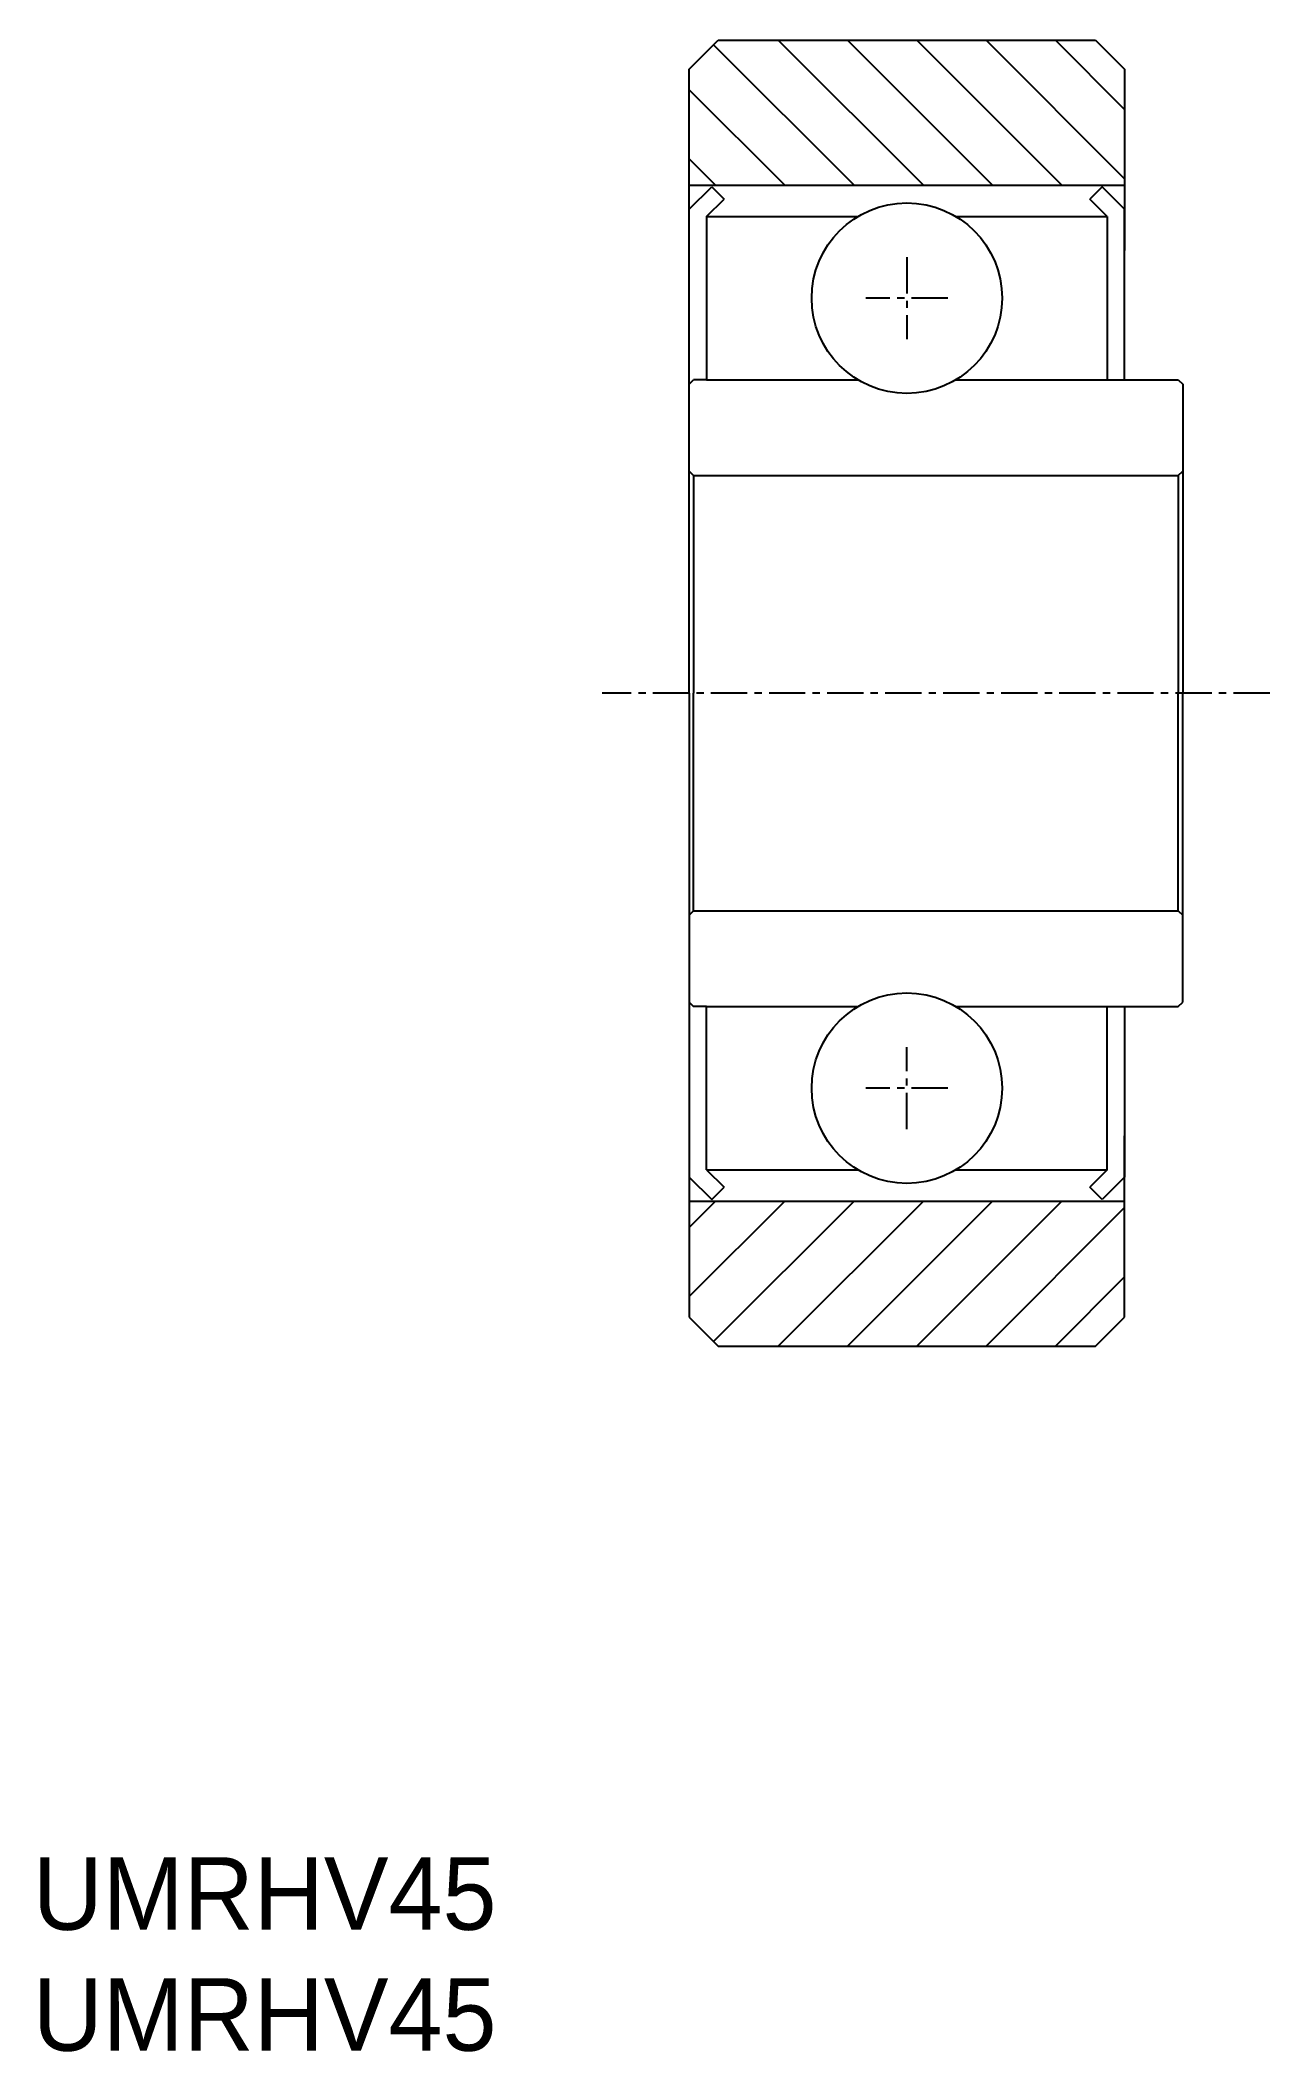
# Model space of a CAD drawing. Extents: x -35.4 to 6.9, y -1.2 to 68.1.
import ezdxf

# ---------------------------------------------------------------- set-up
doc = ezdxf.new("R2010")
doc.units = 0
doc.linetypes.add('CENTER', pattern=[2, 1.25, -0.25, 0.25, -0.25])
doc.layers.get('0').update_dxf_attribs({"linetype": 'CONTINUOUS'})
doc.layers.add('CENTER', color=1, linetype='CENTER')

# ---------------------------------------------------------------- blocks, each defined once
blk = doc.blocks.new('*U2')
for p in [(-35.692, 3.029), (-35.692, -1.138)]:
    blk.add_text('UMRHV45', height=2.5).set_placement(p)

msp = doc.modelspace()

# ---------------------------------------------------------------- linework, layer by layer
at = {"color": 7, "linetype": 'CONTINUOUS'}
for p, q in [((-13.077, 67.142), (-12.077, 68.142)), ((-12.077, 68.142), (0.923, 68.142)), ((0.923, 68.142), (1.923, 67.142)), ((-13.077, 60.891), (-13.077, 67.142)), ((1.923, 67.142), (1.923, 60.891)), ((-13.077, 63.142), (1.923, 63.142)), ((-13.077, 62.316), (-12.301, 63.091)), ((-12.301, 63.091), (-11.877, 62.667)), ((1.147, 63.091), (0.723, 62.667)), ((1.923, 62.316), (1.147, 63.091)), ((-12.477, 62.067), (-11.877, 62.667)), ((1.323, 62.067), (0.723, 62.667)), ((-13.077, 56.442), (-13.077, 62.316)), ((-12.477, 62.067), (-12.477, 56.442)), ((-12.477, 62.067), (-7.267, 62.067)), ((-3.887, 62.067), (1.323, 62.067)), ((1.323, 62.067), (1.323, 56.442)), ((1.923, 56.442), (1.923, 62.316)), ((-13.077, 56.292), (-13.077, 56.442)), ((-13.077, 56.292), (-12.927, 56.442)), ((-13.077, 45.642), (-13.077, 56.292)), ((-12.477, 56.442), (-12.927, 56.442)), ((-12.477, 56.442), (-7.267, 56.442)), ((-3.887, 56.442), (1.323, 56.442)), ((1.323, 56.442), (1.923, 56.442)), ((1.923, 56.442), (3.773, 56.442)), ((3.773, 56.442), (3.923, 56.292)), ((3.923, 56.292), (3.923, 53.142)), ((-12.927, 53.142), (-13.077, 53.292)), ((-12.927, 53.142), (3.773, 53.142)), ((-12.927, 53.142), (-12.927, 45.642)), ((3.773, 53.142), (3.923, 53.292)), ((3.773, 53.142), (3.773, 45.642)), ((3.923, 53.142), (3.923, 45.642)), ((-13.077, 45.642), (-13.077, 34.992)), ((-12.927, 38.142), (-12.927, 45.642)), ((3.773, 38.142), (3.773, 45.642)), ((3.923, 38.142), (3.923, 45.642)), ((-12.927, 38.142), (-13.077, 37.992)), ((-12.927, 38.142), (3.773, 38.142)), ((3.773, 38.142), (3.923, 37.992)), ((3.923, 34.992), (3.923, 38.142)), ((-13.077, 34.992), (-12.927, 34.842)), ((-13.077, 34.992), (-13.077, 34.842)), ((-13.077, 34.842), (-13.077, 28.969)), ((-12.477, 34.842), (-12.927, 34.842)), ((-12.477, 34.842), (-7.267, 34.842)), ((-12.477, 29.217), (-12.477, 34.842)), ((-3.887, 34.842), (1.323, 34.842)), ((1.323, 34.842), (1.923, 34.842)), ((1.323, 29.217), (1.323, 34.842)), ((1.923, 34.842), (1.923, 28.969)), ((1.923, 34.842), (3.773, 34.842)), ((3.773, 34.842), (3.923, 34.992)), ((-13.077, 30.394), (-13.077, 24.142)), ((1.923, 24.142), (1.923, 30.394)), ((-12.477, 29.217), (-11.877, 28.617)), ((-12.477, 29.217), (-7.267, 29.217)), ((-3.887, 29.217), (1.323, 29.217)), ((1.323, 29.217), (0.723, 28.617)), ((-13.077, 28.969), (-12.301, 28.193)), ((-12.301, 28.193), (-11.877, 28.617)), ((1.147, 28.193), (0.723, 28.617)), ((1.923, 28.969), (1.147, 28.193)), ((-13.077, 28.142), (1.923, 28.142)), ((-13.077, 24.142), (-12.077, 23.142)), ((0.923, 23.142), (1.923, 24.142)), ((-12.077, 23.142), (0.923, 23.142))]:
    msp.add_line(p, q, dxfattribs=at)
at = {"color": 3, "linetype": 'CONTINUOUS'}
for p, q in [((-7.396, 63.142), (-12.236, 67.983)), ((-5.009, 63.142), (-10.009, 68.142)), ((-2.623, 63.142), (-7.623, 68.142)), ((-0.236, 63.142), (-5.236, 68.142)), ((1.923, 63.369), (-2.85, 68.142)), ((1.923, 65.756), (-0.463, 68.142)), ((-9.782, 63.142), (-13.077, 66.437)), ((-12.169, 63.142), (-13.077, 64.05)), ((-12.169, 28.142), (-13.077, 27.234)), ((-9.782, 28.142), (-13.077, 24.847)), ((-7.396, 28.142), (-12.236, 23.301)), ((-5.009, 28.142), (-10.009, 23.142)), ((-2.623, 28.142), (-7.623, 23.142)), ((-0.236, 28.142), (-5.236, 23.142)), ((1.923, 27.915), (-2.85, 23.142)), ((1.923, 25.529), (-0.463, 23.142))]:
    msp.add_line(p, q, dxfattribs=at)
at = {"color": 7, "linetype": 'CONTINUOUS'}
for centre in [(-5.577, 59.255), (-5.577, 32.03)]:
    msp.add_circle(centre, 3.281, dxfattribs=at)
at = {"layer": 'CENTER', "color": 1, "linetype": 'CENTER'}
for p, q in [((-5.577, 60.665), (-5.577, 57.844)), ((-4.166, 59.255), (-6.988, 59.255)), ((6.923, 45.642), (-16.077, 45.642)), ((-5.577, 30.619), (-5.577, 33.44)), ((-4.166, 32.03), (-6.988, 32.03))]:
    msp.add_line(p, q, dxfattribs=at)

# ---------------------------------------------------------------- block references
at = {"color": 7, "linetype": 'CONTINUOUS'}
msp.add_blockref('*U2', (0, 0), dxfattribs=at)

doc.saveas('drawing.dxf')
